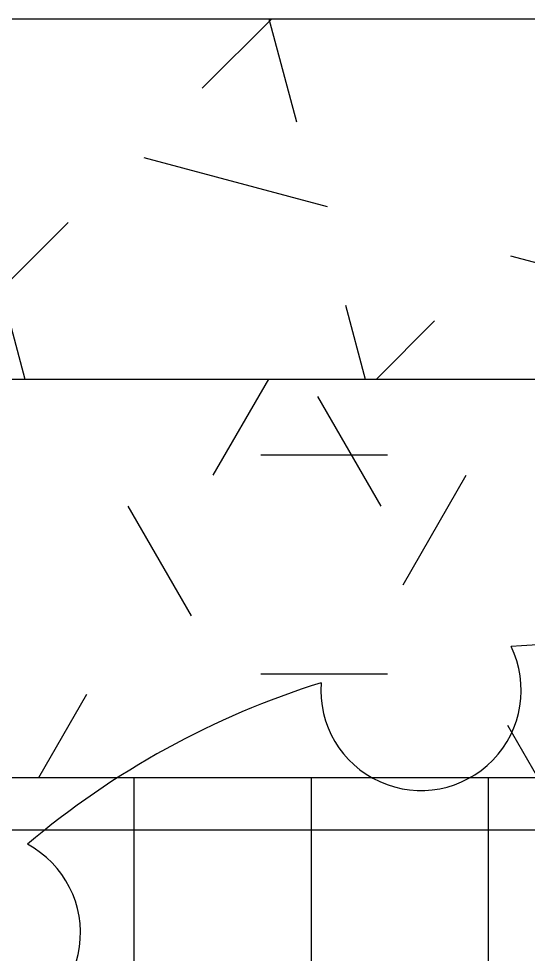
# Model space of a CAD drawing. Extents: x 941299 to 942979, y 2579300 to 2579597.
# Drawn here: x 941986.44 to 941989.64, y 2579408.27 to 2579414.14 of the extents above; entities that cross this region are included whole.
import ezdxf

# ---------------------------------------------------------------- set-up
doc = ezdxf.new("R2010")
doc.units = 0
for name, color, linetype in [('fz', 7, 'CONTINUOUS'), ('绿化工程', 3, 'CONTINUOUS'), ('路缘石', 37, 'CONTINUOUS')]:
    doc.layers.add(name, color=color, linetype=linetype)

# ---------------------------------------------------------------- blocks, each defined once
blk = doc.blocks.new('dys')
at = {"layer": '绿化工程'}
for centre, radius, start, end in [((-0.9575, 5.0151), 0.6284, 175.64494, 25.97307), ((0, 0), 5.3048, 71.37363, 94.24382), ((0, 0), 5.3048, 107.37363, 130.24382), ((-3.7224, 3.4945), 0.6284, 211.64494, 61.97307)]:
    blk.add_arc(centre, radius, start, end, dxfattribs=at)

msp = doc.modelspace()

# ---------------------------------------------------------------- hatches: boundary and pattern name
at = {"layer": '绿化工程'}
h = msp.add_hatch(dxfattribs=at)
h.set_pattern_fill('TRIANG', color=9, scale=0.25, angle=165, style=0)
h.set_pattern_definition([(225, (125, 0), (0.6163125027, -2.3001105254), [1.190625, -1.190625]), (285, (125, 0), (2.3001103979, -0.6163129787), [1.190625, -1.190625]), (165, (125.3082, -1.15), (-1.6837978952, -1.6837975467), [1.190625, -1.190625])])
h.paths.add_polyline_path([(941971.7134, 2579414.14137), (941971.7134, 2579411.88137), (942034.2134, 2579411.88137), (942034.2134, 2579414.14137)])
h = msp.add_hatch(dxfattribs=at)
h.set_pattern_fill('HEX', color=9, scale=0.25, style=0)
h.set_pattern_definition([(0, (125, 0), (0, 1.374815), [0.79375, -1.5875]), (120, (125, 0), (-1.1906247155, -0.6874075), [0.79375, -1.5875]), (60, (125.7938, 0), (-1.1906247155, 0.6874075), [0.79375, -1.5875])])
h.paths.add_polyline_path([(941971.7134, 2579411.88137), (941971.7134, 2579409.38137), (942034.2134, 2579409.38137), (942034.2134, 2579411.88137)])
h = msp.add_hatch(dxfattribs=at)
h.set_pattern_fill('ANSI37', color=9, scale=0.35, angle=45, style=0)
h.set_pattern_definition([(90, (125, 0), (-1.11125, 1e-16), []), (180, (125, 0), (-1e-16, -1.11125), [])])
h.paths.add_polyline_path([(941971.7134, 2579409.38137), (941971.7134, 2579404.38137), (942034.2134, 2579404.38137), (942034.2134, 2579409.38137)])

# ---------------------------------------------------------------- linework, layer by layer
at = {"layer": 'fz', "color": 8}
for p, q in [((941784.2134, 2579411.88137), (942084.2134, 2579411.88137)), ((941784.2134, 2579409.38137), (942084.2134, 2579409.38137))]:
    msp.add_line(p, q, dxfattribs=at)
at = {"layer": '路缘石'}
msp.add_line((941784.2134, 2579414.14137), (942084.2134, 2579414.14137), dxfattribs=at)

# ---------------------------------------------------------------- block references
at = {"layer": 'fz'}
msp.add_blockref('dys', (941989.91923, 2579404.91349), dxfattribs=at)

doc.saveas('drawing.dxf')
